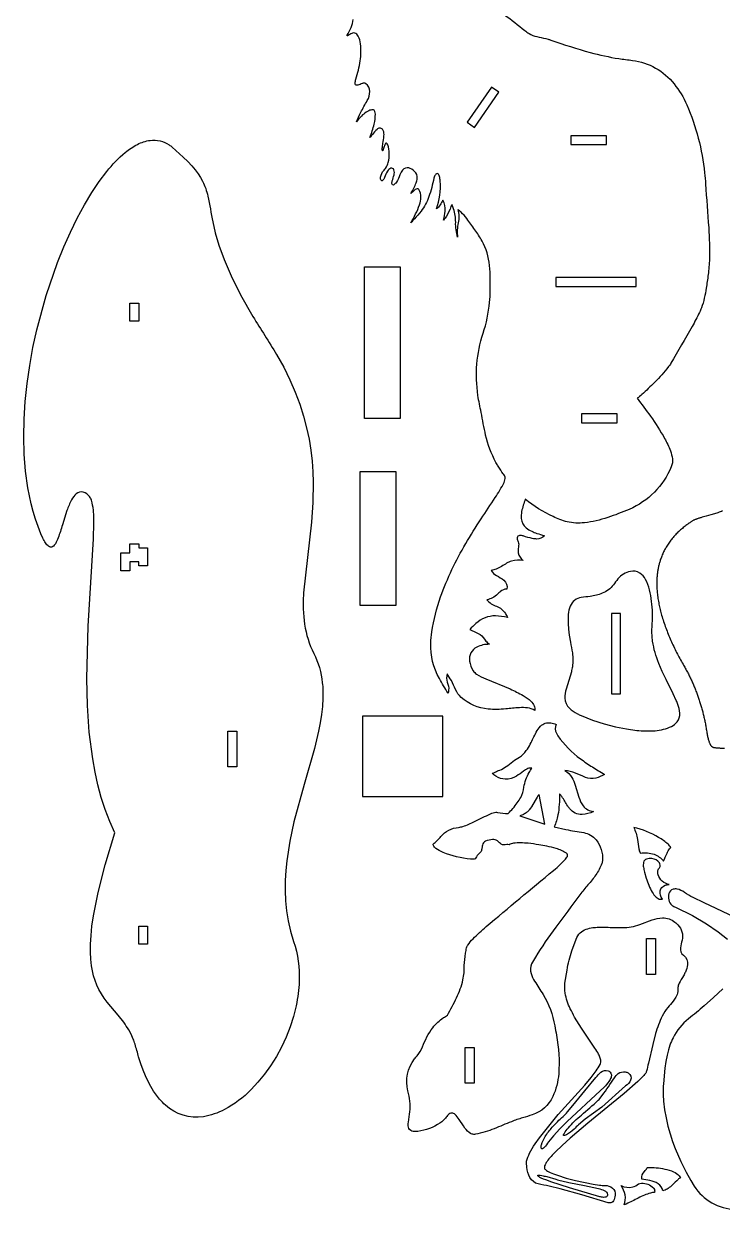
# Model space of a CAD drawing. Extents: x -27 to 84, y -17 to 88.
# Drawn here: x -27.5 to 11.6, y -17 to 49.4 of the extents above; entities that cross this region are included whole.
import ezdxf

# ---------------------------------------------------------------- set-up
doc = ezdxf.new("R2010")
doc.units = 0
doc.header["$MEASUREMENT"] = 0
doc.layers.get('0').update_dxf_attribs({"linetype": 'CONTINUOUS'})

msp = doc.modelspace()

# ---------------------------------------------------------------- linework, layer by layer
for points in [[(-0.552, 49.88, -0.01128), (0.574, 49.005, 0.017062), (0.816, 48.833, 0.072049), (1.249, 48.658), (1.373, 48.627, -0.01154), (1.879, 48.515, -0.018161), (2.043, 48.466, 0.016245), (4.237, 47.773, 0.026713), (5.843, 47.428, 0.00602), (6.604, 47.331, -0.194929), (8.936, 46.01, -0.065662), (9.65, 44.84, -0.076089), (10.647, 41.031, -0.010793), (10.702, 40.413, 0.004744), (10.874, 37.955, -0.024747), (10.915, 36.209, -0.020341), (10.848, 35.334, -0.006469), (10.731, 34.578, -0.054595), (10.468, 33.471, -0.023475), (10.36, 33.218, -0.003522), (9.95, 32.427, -0.006452), (8.756, 30.37, -0.028451), (8.629, 30.182, -0.035399), (7.849, 29.307, -0.014833), (7.128, 28.623, -0.01448), (6.873, 28.412, -0.005387), (7.616, 27.408, -0.027357), (8.407, 26.166, -0.036168), (8.729, 25.473, -0.047841), (8.845, 25.021, -0.133467), (8.779, 24.58, -0.195065), (6.42, 22.19, -0.018121), (5.219, 21.734, -0.046553), (3.916, 21.44, -0.084877), (2.949, 21.493, -0.046468), (2.158, 21.788, -0.057491), (0.603, 22.761, 0.040272), (0.399, 22.069, 0.059723), (0.374, 21.676, 0.204024), (0.647, 21.159, 0.066166), (0.972, 20.963, 0.023647), (1.249, 20.85, 0.004179), (1.672, 20.713, -0.221576), (1.249, 20.531, -0.049112), (0.997, 20.56, -0.022024), (0.492, 20.702, 0.07677), (0.284, 20.731, 0.368768), (0.153, 20.602, 0.167601), (0.183, 20.435, -0.142778), (0.233, 20.166), (0.207, 19.901, 0.226834), (0.399, 19.412, 0.029904), (0.49, 19.331, 0.120362), (-0.168, 19.299, 0.054248), (-0.443, 19.172, -0.037779), (-1.029, 18.853, -0.03573), (-1.3, 18.761, 0.108884), (-1.012, 18.49, -0.023328), (-0.591, 18.224, -0.304075), (-0.437, 17.731, 0.172257), (-0.786, 17.589, 0.015624), (-0.95, 17.435, -0.126166), (-1.544, 17.129, 0.159924), (-1.01, 16.767, -0.169479), (-0.513, 16.363, -0.028036), (-0.39, 16.138, 0.054025), (-1.058, 16.23, 0.187631), (-2.157, 15.807, 0.035356), (-2.5, 15.46, -0.026894), (-2.033, 15.245, -0.12622), (-1.683, 14.924, 0.023604), (-1.507, 14.724, 0.028182), (-1.406, 14.636, 0.121417), (-2.112, 14.48, 0.316562), (-2.517, 13.697, 0.113865), (-2.315, 13.155, 0.104774), (-2.12, 12.971, 0.048376), (-1.612, 12.698), (-0.25, 12.135, -0.026788), (0.481, 11.775, -0.056321), (0.916, 11.451, -0.091364), (1.101, 11.191, -0.117983), (1.145, 10.934, 0.113696), (0.722, 11.078, 0.038488), (0.276, 11.088, 0.010595), (-0.494, 11.018, -0.045665), (-1.474, 11.009, -0.160313), (-2.989, 11.666, -0.107795), (-3.295, 12.103, 0.018382), (-3.537, 12.602, 0.010595), (-3.771, 12.98, 0.14993), (-3.772, 12.521, -0.142811), (-3.69, 12.065, -0.043536), (-3.72, 11.895, -0.009166), (-4.209, 12.722, -0.136722), (-4.692, 14.69, -0.034985), (-4.632, 15.336, -0.047572), (-4.135, 17.297, -0.049129), (-2.73, 20.272, -0.013002), (-1.866, 21.661, -0.001707), (-1.08, 22.848, 0.028813), (-0.582, 23.694, 0.117585), (-0.518, 23.992, 0.068926), (-0.633, 24.178, -0.004271), (-0.91, 24.603, -0.014171), (-1.039, 24.823, -0.067835), (-1.616, 26.352, -0.007492), (-1.868, 27.618, -0.011616), (-2.048, 28.572, -0.116005), (-1.757, 32.05, 0.058729), (-1.398, 33.781, 0.034588), (-1.362, 35.104, 0.017223), (-1.394, 35.853, 0.101289), (-1.819, 37.213, 0.039687), (-2.223, 37.844, 0.002555), (-2.673, 38.468, 0.046825), (-2.994, 38.828, 0.03239), (-3.18, 38.973, -0.141383), (-3.147, 38.239, 0.095027), (-3.185, 37.424, -0.080435), (-3.294, 38.266, 0.080215), (-3.412, 39.012, 0.016458), (-3.494, 39.252, 0.060426), (-3.558, 39.139, -0.049165), (-3.813, 38.61, -0.038745), (-3.979, 38.39, 0.052805), (-3.884, 38.892, 0.133268), (-4.008, 39.498, -0.100181), (-4.374, 39.01, 0.112683), (-4.156, 40.572, 0.025479), (-4.197, 40.831, 0.199166), (-4.298, 40.981, 0.239362), (-4.361, 40.979, 0.162909), (-4.474, 40.85, 0.046713), (-4.512, 40.735, -0.027488), (-4.794, 39.7, -0.084717), (-5.235, 38.888, -0.01214), (-5.607, 38.459, 0.013043), (-5.797, 38.234, 0.043966), (-5.318, 39.248, 0.067499), (-5.241, 39.665, 0.147675), (-5.359, 40.096, 0.276984), (-5.46, 40.144, 0.14629), (-5.644, 40.03, -0.047142), (-5.806, 39.878, 0.054033), (-5.505, 40.471, 0.049008), (-5.446, 40.715, 0.243874), (-5.611, 41.122, 0.122491), (-5.922, 41.307, 0.284407), (-6.271, 41.19, 0.094414), (-6.413, 40.923, -0.063711), (-6.613, 40.503, -0.08538), (-6.751, 40.363, -0.528978), (-6.856, 40.398, -0.127217), (-6.847, 40.578, 0.013968), (-6.743, 40.912, 0.139277), (-6.753, 41.204, 0.379421), (-6.932, 41.294, 0.144681), (-7.112, 41.129, 0.046032), (-7.276, 40.768, -0.116081), (-7.386, 40.604, -0.458736), (-7.474, 40.617, -0.154243), (-7.498, 40.677, -0.169345), (-7.383, 41.092, -0.029638), (-7.221, 41.282, 0.105602), (-7.068, 41.62, 0.131829), (-7.091, 42.604, 0.196275), (-7.176, 42.693, 0.314844), (-7.22, 42.676, 0.099362), (-7.298, 42.505, -0.020501), (-7.366, 42.278, -0.135581), (-7.385, 42.259, -0.094612), (-7.405, 42.41, -0.032815), (-7.37, 42.678, 0.013265), (-7.31, 43.096, 0.10414), (-7.346, 43.405, 0.461234), (-7.63, 43.51, 0.069383), (-7.696, 43.464, 0.0462), (-7.953, 43.186, -0.010825), (-8.096, 43.01, 0.028618), (-7.856, 43.766, 0.061215), (-7.791, 44.32, 0.096451), (-7.822, 44.475, 0.077242), (-7.865, 44.538, 0.145762), (-7.925, 44.562, 0.125517), (-8.155, 44.509, 0.097963), (-8.689, 44.089, 0.020473), (-8.853, 43.888, -0.008383), (-8.609, 44.421, -0.008378), (-8.244, 45.079, 0.123306), (-8.098, 45.584, 0.248359), (-8.325, 46.024, 0.180514), (-8.457, 46.057, 0.104371), (-8.513, 46.034, -0.014831), (-8.777, 45.938, -0.133821), (-8.876, 45.941, -0.214295), (-8.915, 45.989, -0.096233), (-8.923, 46.057, -0.037845), (-8.883, 46.282, 0.033358), (-8.638, 47.301, 0.066497), (-8.619, 48.25, 0.080817), (-8.754, 48.684, 0.050035), (-8.828, 48.793, 0.284757), (-9.064, 48.851, 0.056058), (-9.17, 48.808, 0.006873), (-9.357, 48.699, -0.371157), (-9.37, 48.706, -0.203127), (-9.366, 48.733, 0.027111), (-9.145, 49.162, 0.082729), (-9.032, 49.624, 0.129258)], [(12.328, -0.648), (10.617, 0.164), (10.004, 0.461, -0.045664), (9.522, 0.75, 0.088584), (9.106, 0.932, 0.119592), (8.876, 0.922, 0.23556), (8.65, 0.685, 0.287763), (8.82, 0.023, 0.136483), (9.021, -0.077), (9.964, -0.552), (10.757, -1.016), (11.41, -1.459), (11.933, -1.867)], [(11.657, -4.646), (11.151, -5.132), (10.624, -5.606, -0.004482), (9.747, -6.334, 0.104118), (8.876, -7.391, 0.036181), (8.705, -7.797), (8.619, -8.069), (8.543, -8.373), (8.477, -8.712), (8.42, -9.089), (8.338, -9.972, 0.036692), (8.349, -10.941), (8.404, -11.417), (8.486, -11.882), (8.591, -12.335), (8.715, -12.773), (8.853, -13.192), (9.002, -13.591), (9.314, -14.314), (9.617, -14.92), (9.879, -15.387), (10.065, -15.693, 0.253648), (12.363, -16.993, 0.076419)]]:
    msp.add_lwpolyline(points, format="xyb")
for points in [[(-1.29, 45.835), (-2.658, 43.864), (-2.248, 43.579), (-0.879, 45.55)], [(3.147, 43.11), (3.147, 42.61), (5.147, 42.61), (5.147, 43.11)], [(-8.4, 27.27), (-8.4, 35.77), (-6.4, 35.77), (-6.4, 27.27)], [(2.32, 35.164), (2.32, 34.664), (6.82, 34.664), (6.82, 35.164)], [(-21.046, 33.729), (-21.046, 32.729), (-21.546, 32.729), (-21.546, 33.729)], [(3.746, 27.54), (3.746, 27.04), (5.746, 27.04), (5.746, 27.54)], [(-8.649, 16.815), (-8.649, 24.315), (-6.649, 24.315), (-6.649, 16.815)], [(-21.546, 18.753), (-22.046, 18.753), (-22.046, 19.753), (-21.546, 19.753), (-21.546, 20.254), (-21.046, 20.254), (-21.046, 20.035), (-20.546, 20.035), (-20.546, 19.035), (-21.046, 19.035), (-21.046, 19.254), (-21.546, 19.254)], [(5.93, 16.364), (5.43, 16.364), (5.43, 11.864), (5.93, 11.864)], [(-4.016, 10.611), (-8.516, 10.611), (-8.516, 6.111), (-4.016, 6.111)], [(-15.546, 9.772), (-15.546, 7.772), (-16.046, 7.772), (-16.046, 9.772)], [(0.294, 5.029), (1.695, 4.572), (1.375, 6.224), (1.344, 6.188), (1.315, 6.15), (1.26, 6.07), (1.156, 5.9), (0.949, 5.545), (0.891, 5.46), (0.829, 5.379), (0.795, 5.339), (0.76, 5.302), (0.724, 5.266), (0.685, 5.231), (0.645, 5.198), (0.602, 5.167), (0.557, 5.138), (0.51, 5.111), (0.46, 5.087), (0.408, 5.065), (0.352, 5.046)], [(-20.546, -1.149), (-20.546, -2.149), (-21.046, -2.149), (-21.046, -1.149)], [(7.398, -1.842), (7.898, -1.842), (7.898, -3.842), (7.398, -3.842)], [(-2.258, -9.927), (-2.758, -9.927), (-2.758, -7.927), (-2.258, -7.927)]]:
    msp.add_lwpolyline(points, close=True)
for points in [[(-12.368, -1.996, -0.089177), (-12.06, -4.233, -0.044698), (-12.226, -5.594), (-12.374, -6.193), (-12.562, -6.781), (-12.787, -7.355), (-13.046, -7.911), (-13.337, -8.446), (-13.656, -8.955), (-14, -9.436), (-14.366, -9.883), (-14.751, -10.294, -0.075071), (-16.232, -11.41, -0.081965), (-17.423, -11.809, -0.225067), (-19.548, -11.161, -0.035881), (-19.88, -10.822), (-20.05, -10.609), (-20.214, -10.373), (-20.372, -10.115), (-20.522, -9.834), (-20.666, -9.529), (-20.801, -9.2), (-20.929, -8.846), (-21.048, -8.467, 0.007965), (-21.249, -7.748, 0.017613), (-21.354, -7.461), (-21.472, -7.197), (-21.602, -6.955, 0.027289), (-21.885, -6.52), (-22.191, -6.132), (-22.811, -5.394, -0.138286), (-23.688, -3.366), (-23.729, -2.999), (-23.748, -2.597), (-23.745, -2.156), (-23.716, -1.673), (-23.662, -1.145), (-23.578, -0.569), (-23.32, 0.741), (-22.926, 2.282), (-22.383, 4.078), (-22.669, 4.718), (-22.92, 5.382), (-23.139, 6.067), (-23.327, 6.77), (-23.486, 7.488), (-23.619, 8.219), (-23.81, 9.71), (-23.917, 11.22), (-23.954, 12.728), (-23.881, 15.652), (-23.575, 20.535), (-23.554, 21.429), (-23.562, 21.813), (-23.585, 22.151, 0.054642), (-23.691, 22.701, 0.068887), (-23.801, 22.916, 0.151918), (-24.152, 23.154, 0.242227), (-24.54, 23.064, 0.09036), (-24.801, 22.728, 0.042645), (-25.063, 22.123), (-25.318, 21.323, -0.017936), (-25.557, 20.597, -0.039817), (-25.711, 20.267, -0.104613), (-25.859, 20.105, -0.324546), (-26.091, 20.124, -0.090204), (-26.259, 20.314, -0.03308), (-26.409, 20.583), (-26.518, 20.824), (-26.677, 21.229), (-26.821, 21.644), (-26.95, 22.07), (-27.064, 22.505), (-27.249, 23.4), (-27.379, 24.327), (-27.457, 25.279), (-27.484, 26.251), (-27.465, 27.239), (-27.401, 28.237), (-27.295, 29.242), (-27.149, 30.246), (-26.967, 31.247), (-26.75, 32.238), (-26.223, 34.173), (-25.59, 36.011), (-25.24, 36.882), (-24.871, 37.713), (-24.485, 38.501), (-24.087, 39.239), (-23.676, 39.923), (-23.258, 40.549), (-22.833, 41.11, -0.051933), (-21.799, 42.174, -0.050495), (-21.114, 42.627, -0.079989), (-20.404, 42.852, -0.179391), (-19.34, 42.597, -0.030736), (-19.17, 42.47), (-18.546, 41.919), (-18.291, 41.667), (-18.07, 41.428), (-17.88, 41.201), (-17.718, 40.981), (-17.581, 40.769), (-17.466, 40.561, -0.05989), (-17.171, 39.735, -0.001284), (-16.897, 38.284), (-16.758, 37.677), (-16.555, 36.982), (-16.266, 36.182), (-15.867, 35.259), (-15.335, 34.198), (-14.645, 32.982, -0.001794), (-13.321, 30.863), (-12.921, 30.145), (-12.573, 29.441), (-12.274, 28.752), (-12.021, 28.076), (-11.81, 27.413), (-11.639, 26.764), (-11.504, 26.127), (-11.403, 25.503), (-11.333, 24.892), (-11.289, 24.293), (-11.27, 23.706), (-11.293, 22.567), (-11.375, 21.474), (-11.813, 17.514), (-11.829, 17.062), (-11.826, 16.619), (-11.802, 16.184), (-11.752, 15.758, 0.083188), (-11.241, 14.131, -0.08967), (-10.762, 12.487, -0.018402), (-10.731, 12.054), (-10.729, 11.613), (-10.755, 11.164), (-10.806, 10.707), (-10.878, 10.242), (-10.97, 9.77), (-11.201, 8.805), (-11.773, 6.796), (-12.349, 4.696), (-12.585, 3.616), (-12.756, 2.52), (-12.811, 1.966), (-12.842, 1.409), (-12.846, 0.848), (-12.82, 0.284), (-12.762, -0.282), (-12.67, -0.851), (-12.539, -1.423)], [(6.489, 18.712, 0.184786), (5.787, 18.302, 0.011262), (5.537, 17.963, -0.136433), (4.915, 17.491, -0.06075), (4.239, 17.316, -0.002184), (3.737, 17.26, 0.268235), (3.121, 16.769, 0.072196), (3.013, 16.313, 0.020413), (2.997, 16.075), (3, 15.803), (3.021, 15.493), (3.063, 15.144), (3.127, 14.753, -0.008958), (3.243, 14.151, -0.07392), (3.239, 13.384, -0.02065), (3.185, 13.105), (2.89, 12.127, 0.078559), (2.818, 11.63, 0.192808), (3.078, 11.061, 0.075293), (3.521, 10.751, 0.019184), (3.738, 10.647), (4.376, 10.394), (5.02, 10.185), (5.654, 10.019), (6.266, 9.898), (6.841, 9.82, 0.044516), (7.875, 9.798, 0.088796), (8.786, 10.038, 0.107005), (9.107, 10.293, 0.18863), (9.252, 10.787, 0.071915), (9.145, 11.275, 0.017445), (9.059, 11.497), (8.893, 11.86), (8.488, 12.666), (8.277, 13.106), (8.079, 13.568, -0.059156), (7.736, 14.812), (7.708, 15.075), (7.697, 15.341), (7.698, 15.476, 0.016781), (7.724, 16.39, 0.054484), (7.565, 17.685, 0.057389), (7.336, 18.273, 0.122294), (7.016, 18.625, 0.205522)], [(-0.357, 5.164, 0.0325), (0.157, 5.758, 0.031908), (0.353, 6.063, 0.083001), (0.527, 6.633, -0.090768), (0.823, 7.464, -0.010663), (0.968, 7.7, 0.186701), (0.747, 7.679, 0.059641), (0.507, 7.532, -0.013769), (0.113, 7.262, -0.147476), (-0.518, 7.079, -0.135577), (-1.041, 7.258, -0.04776), (-1.249, 7.42, 0.105848), (-1.074, 7.487, -0.078669), (-0.825, 7.597, 0.064526), (-0.467, 7.79, 0.006824), (-0.09, 8.079, -0.03046), (0.285, 8.315, 0.090587), (0.662, 8.685, 0.036873), (0.884, 9.05, -0.005942), (1.215, 9.714, -0.061372), (1.453, 10.048, -0.249267), (2.039, 10.24, -0.059336), (2.33, 10.156, 0.240993), (2.346, 9.654, 0.035307), (2.432, 9.518, 0.083912), (3.699, 8.223, 0.019213), (4.362, 7.77, 0.007218), (5.045, 7.354, -0.073513), (4.546, 7.14, -0.160303), (3.972, 7.189, 0.016203), (3.408, 7.432, 0.061135), (2.824, 7.567, -0.120618), (3.207, 7.181, -0.05811), (3.401, 6.75), (3.606, 6.076, 0.08646), (3.845, 5.593, 0.205504), (4.427, 5.277, -0.102127), (3.785, 5.102, -0.235379), (3.087, 5.44, -0.029493), (2.98, 5.584, 0.006394), (2.651, 6.11, 0.055007), (2.511, 6.269, -0.053193), (2.432, 5.081, -0.053835), (2.23, 4.421), (2.883, 4.27, 0.011785), (3.876, 4.094, -0.183663), (4.566, 3.686, -0.193542), (4.93, 2.547, -0.057412), (4.888, 2.359, -0.065972), (4.558, 1.735, -0.026135), (4.111, 1.168, 0.014725), (3.652, 0.611, -0.003015), (2.313, -1.197, 0.017387), (1.168, -2.873, 0.029929), (0.961, -3.26, 0.177436), (0.93, -3.785, 0.063398), (1.128, -4.225, -0.002923), (1.599, -4.967, -0.092151), (2.258, -6.726, -0.012356), (2.343, -7.24, -0.066533), (2.476, -9.407, -0.087066), (2.146, -10.68, -0.206426), (0.997, -11.709, -0.013908), (0.455, -11.871, 0.018062), (-0.173, -12.09, 0.001258), (-1.133, -12.482, -0.044483), (-2.182, -12.794, -0.100505), (-2.38, -12.787, -0.064276), (-2.457, -12.754, -0.100724), (-2.773, -12.448, -0.01184), (-3.1, -11.958, 0.050894), (-3.317, -11.688, 0.456846), (-3.709, -11.704, 0.015156), (-3.855, -11.889, -0.082554), (-4.305, -12.256, -0.119058), (-5.589, -12.647, -0.213104), (-5.873, -12.525, -0.118388), (-5.936, -12.397, -0.102458), (-5.94, -12.11, 0.011231), (-5.86, -11.531, 0.09438), (-5.974, -10.368, -0.231701), (-5.597, -8.573, -0.024524), (-5.449, -8.396, 0.076458), (-5.158, -7.899, -0.066482), (-4.576, -6.829, -0.078734), (-3.983, -6.264, -0.030037), (-3.757, -6.132, 0.010342), (-3.24, -5.153, 0.053653), (-2.886, -4.147, 0.055335), (-2.811, -3.354, -0.030321), (-2.745, -2.66, -0.022027), (-2.679, -2.347, -0.082411), (-2.612, -2.2, -0.045047), (-2.322, -1.854, -0.026866), (-1.594, -1.168, -0.001439), (2.186, 1.976, 0.043849), (2.939, 2.712, 0.296254), (2.946, 2.908, 0.098715), (2.906, 2.946, 0.076254), (2.329, 3.2, 0.025977), (1.812, 3.329, 0.007382), (1.36, 3.416, 0.00546), (0.756, 3.495, 0.048038), (-0.057, 3.5, 0.104733), (-0.298, 3.411, 0.135192), (-0.437, 3.425, -0.060597), (-0.619, 3.405, -0.14363), (-0.792, 3.482, 0.028602), (-0.956, 3.626, 0.182293), (-1.232, 3.705, 0.086261), (-1.617, 3.62, 0.244605), (-1.801, 3.394, 0.02538), (-1.814, 3.266, 0.018589), (-1.857, 3.088, -0.120565), (-1.901, 3.007, 0.050217), (-2.137, 2.733, 0.038811), (-2.196, 2.626, -0.083061), (-2.457, 2.608, -0.077299), (-4.002, 2.988, -0.047344), (-4.408, 3.212, -0.136154), (-4.536, 3.373, -0.075721), (-4.551, 3.447, 0.054625), (-4.123, 3.872, -0.199057), (-3.128, 4.389, 0.043805), (-2.89, 4.443, 0.039331), (-2.232, 4.712, -0.002529), (-1.341, 5.151, -0.087864), (-1.05, 5.236, -0.069279), (-0.952, 5.227, 0.070998)], [(8.336, 2.501, 0.01801), (8.542, 2.937, -0.051539), (8.684, 3.192, -0.026735), (8.745, 3.268, 0.080749), (8.599, 3.441, 0.053021), (8.071, 3.825, 0.077448), (6.674, 4.384, -0.072772), (6.886, 3.716, -0.005441), (6.964, 3.179, 0.087259), (7.034, 2.964), (7.049, 2.941, -0.137519), (7.82, 2.879, -0.15079)], [(8.666, 1.191, -0.282001), (8.043, 1.736, -0.12103), (8.034, 1.977, -0.123318), (8.121, 2.131, 0.312832), (8.114, 2.402, 0.217991), (7.691, 2.64, 0.11224), (7.385, 2.613, 0.247672), (7.229, 2.428, 0.124262), (7.221, 2.156, 0.0196), (7.277, 1.888), (7.371, 1.552, 0.055723), (7.708, 0.759, 0.064573), (7.932, 0.475, 0.14634), (8.16, 0.362, 0.099414), (8.279, 0.37, -0.169235), (8.165, 0.832, -0.294337), (8.436, 1.15, -0.073755)], [(9.142, -1.069, -0.26586), (9.385, -1.925, 0.021311), (9.291, -2.352, 0.276009), (9.461, -2.772, -0.268486), (9.685, -3.304, -0.082861), (9.567, -3.713, -0.019192), (9.465, -3.916, 0.008686), (9.221, -4.338, 0.104561), (9.148, -4.575), (9.142, -4.805, -0.106819), (9.032, -5.118, -0.034856), (8.877, -5.347, -0.015525), (8.586, -5.69, 0.059391), (8.274, -6.18, 0.04266), (7.901, -7.159), (7.738, -7.759), (7.498, -8.821, -0.010288), (7.393, -9.253, -0.082526), (7.326, -9.403, -0.029834), (7.168, -9.583), (6.901, -9.839), (6.133, -10.503), (4.108, -12.165), (3.109, -13.016), (2.668, -13.414), (2.289, -13.78, 0.037445), (1.821, -14.317, 0.061172), (1.685, -14.567, 0.165611), (1.682, -14.719, 0.158846), (1.73, -14.774, 0.050206), (1.989, -14.925, 0.026484), (2.399, -15.092), (2.889, -15.246), (3.414, -15.384), (4.397, -15.587), (4.767, -15.642, 0.031496), (5.07, -15.66, -0.162627), (5.48, -15.802, -0.261042), (5.637, -16.208, -0.112378), (5.546, -16.518, -0.248674), (5.33, -16.638, -0.036552), (5.249, -16.63), (3.774, -16.192), (2.557, -15.852), (1.94, -15.701, 0.001801), (1.327, -15.574, -0.215188), (0.862, -15.22, -0.103153), (0.69, -14.637, -0.040966), (0.681, -14.297, -0.061143), (0.847, -13.849, -0.039172), (1.153, -13.332), (1.394, -12.998), (2.438, -11.687), (3.931, -10.051), (4.284, -9.624), (4.572, -9.245, 0.035774), (4.799, -8.885, 0.059969), (4.841, -8.761, 0.112814), (4.802, -8.529, 0.03101), (4.705, -8.308, 0.018847), (4.505, -7.97), (3.756, -6.859), (3.367, -6.232, -0.013219), (3.125, -5.773, -0.064033), (2.835, -4.89, -0.074102), (2.827, -4.334), (2.943, -3.598, -0.040438), (3.211, -2.516), (3.447, -1.864, -0.225323), (4.017, -1.315, -0.054648), (4.389, -1.227, -0.024885), (4.7, -1.202), (5.141, -1.203, 0.010942), (6.037, -1.225, 0.086071), (7.023, -1.053), (7.716, -0.796, -0.074679), (8.281, -0.674, -0.184506), (8.985, -0.923, -0.032863)], [(5.418, -9.428, -0.16096), (5.407, -9.61, -0.07264), (5.29, -9.837, -0.045492), (5.017, -10.16), (4.805, -10.36), (2.955, -12.075), (2.54, -12.495), (2.184, -12.888), (1.906, -13.221, -0.010041), (1.667, -13.536, -0.153618), (1.559, -13.607, -0.206313), (1.515, -13.594, -0.206313), (1.495, -13.552, -0.119733), (1.511, -13.377, -0.073306), (1.719, -12.926, -0.041079), (2.113, -12.403, -0.034169), (2.719, -11.795, 0.028633), (2.97, -11.54), (3.269, -11.192), (3.933, -10.363), (4.552, -9.613, -0.032819), (4.843, -9.319, -0.244331), (5.247, -9.234, -0.245304)], [(6.369, -9.363, -0.381833), (6.504, -9.765, -0.158879), (6.211, -10.085), (4.887, -11.268), (3.966, -11.956), (3.585, -12.267, 0.038485), (3.335, -12.508, -0.080643), (2.906, -12.824, -0.020855), (2.803, -12.868, -0.126077), (2.755, -12.867, -0.20955), (2.74, -12.848, -0.20955), (2.745, -12.824, -0.069874), (2.791, -12.736, -0.035749), (3.017, -12.434, -0.047537), (3.748, -11.724, 0.001155), (4.689, -10.893, 0.02813), (4.778, -10.798), (4.916, -10.623, 0.005555), (5.594, -9.636, -0.086032), (5.804, -9.399, -0.202627), (6.205, -9.299, -0.093138)], [(2.32, -15.313, 0.017265), (2.648, -15.401), (3.045, -15.488), (3.922, -15.659), (4.698, -15.832, -0.036079), (5.023, -15.941, -0.231232), (5.211, -16.161, -0.400974), (5.109, -16.309, -0.127898), (4.867, -16.314, -0.026877), (4.769, -16.29), (3.084, -15.787), (2.032, -15.449, -0.020228), (1.491, -15.248, -0.045493), (1.345, -15.162, -0.017087), (1.3, -15.12, -0.248067), (1.298, -15.1, -0.248067), (1.314, -15.087, -0.14553), (1.345, -15.082, -0.060176), (1.524, -15.102, -0.018401), (1.811, -15.166)], [(7.135, -15.303, -0.220118), (7.271, -14.872, 0.028576), (7.419, -14.7, 0.036621), (7.449, -14.65, -0.055541), (8.415, -14.741, -0.046562), (8.902, -14.895, -0.10141), (9.217, -15.118, -0.057996), (9.288, -15.224, 0.050463), (9.162, -15.319, 0.011031), (8.849, -15.621, -0.03254), (8.602, -15.828, -0.081093), (8.366, -15.941, -0.028526), (8.314, -15.952, 0.20922), (8.041, -15.562, 0.088731), (7.585, -15.383, 0.014887)], [(5.966, -15.671, 0.166913), (6.62, -15.744, 0.119951), (6.948, -15.569, -0.105753), (7.11, -15.532, -0.221222), (7.78, -15.8, -0.189197), (7.852, -15.975, -0.096622), (7.834, -16.054, 0.091601), (7.613, -16.084, 0.036072), (7.271, -16.208, 0.016142), (6.931, -16.365, -0.003768), (6.261, -16.702, -0.03583), (6.139, -16.753, 0.139533), (6.193, -16.188, 0.124938)]]:
    msp.add_lwpolyline(points, format="xyb", close=True)
msp.add_lwpolyline([(11.656, 22.105), (11.591, 22.079), (11.526, 22.054), (11.461, 22.03), (11.395, 22.007), (11.329, 21.985), (11.263, 21.963), (11.196, 21.942), (11.13, 21.922), (11.063, 21.902), (10.996, 21.882), (10.862, 21.844), (10.728, 21.806), (10.655, 21.785), (10.582, 21.766), (10.508, 21.746), (10.435, 21.726), (10.399, 21.716), (10.362, 21.705), (10.326, 21.694), (10.29, 21.683), (10.254, 21.671), (10.218, 21.658), (10.183, 21.645), (10.148, 21.631), (10.118, 21.619), (10.088, 21.606), (10.059, 21.592), (10.03, 21.578), (10.002, 21.563), (9.974, 21.548), (9.946, 21.532), (9.918, 21.516), (9.89, 21.499), (9.863, 21.482), (9.836, 21.464), (9.809, 21.447), (9.782, 21.428), (9.756, 21.41), (9.73, 21.391), (9.704, 21.372), (9.678, 21.352), (9.652, 21.333), (9.601, 21.293), (9.55, 21.252), (9.5, 21.211), (9.451, 21.169), (9.402, 21.127), (9.304, 21.043), (9.279, 21.022), (9.254, 21), (9.229, 20.977), (9.204, 20.955), (9.155, 20.909), (9.107, 20.862), (9.06, 20.815), (9.013, 20.766), (8.967, 20.717), (8.922, 20.667), (8.878, 20.616), (8.835, 20.564), (8.793, 20.512), (8.752, 20.459), (8.711, 20.405), (8.672, 20.351), (8.634, 20.296), (8.596, 20.24), (8.562, 20.188), (8.53, 20.135), (8.497, 20.082), (8.466, 20.028), (8.436, 19.974), (8.407, 19.919), (8.378, 19.864), (8.35, 19.808), (8.324, 19.752), (8.298, 19.695), (8.273, 19.638), (8.249, 19.581), (8.227, 19.523), (8.205, 19.465), (8.184, 19.406), (8.164, 19.348), (8.149, 19.3), (8.135, 19.252), (8.121, 19.205), (8.107, 19.156), (8.094, 19.108), (8.082, 19.06), (8.071, 19.011), (8.06, 18.962), (8.049, 18.913), (8.04, 18.864), (8.031, 18.815), (8.023, 18.766), (8.015, 18.717), (8.008, 18.667), (8.002, 18.618), (7.996, 18.568), (7.99, 18.503), (7.984, 18.437), (7.979, 18.372), (7.975, 18.306), (7.972, 18.241), (7.969, 18.175), (7.968, 18.109), (7.967, 18.044), (7.967, 17.978), (7.968, 17.912), (7.97, 17.847), (7.972, 17.781), (7.976, 17.715), (7.981, 17.65), (7.986, 17.584), (7.993, 17.519), (8.002, 17.44), (8.011, 17.361), (8.022, 17.282), (8.033, 17.203), (8.046, 17.124), (8.059, 17.046), (8.073, 16.967), (8.088, 16.889), (8.103, 16.81), (8.12, 16.732), (8.137, 16.655), (8.156, 16.577), (8.175, 16.5), (8.195, 16.423), (8.216, 16.346), (8.238, 16.269), (8.265, 16.179), (8.293, 16.089), (8.321, 15.999), (8.35, 15.91), (8.38, 15.821), (8.411, 15.732), (8.442, 15.643), (8.474, 15.555), (8.507, 15.467), (8.541, 15.379), (8.575, 15.291), (8.61, 15.204), (8.645, 15.117), (8.682, 15.03), (8.719, 14.943), (8.756, 14.857), (8.794, 14.771), (8.833, 14.686), (8.873, 14.6), (8.913, 14.515), (8.954, 14.43), (8.995, 14.346), (9.037, 14.261), (9.08, 14.177), (9.123, 14.094), (9.167, 14.01), (9.211, 13.927), (9.256, 13.845), (9.302, 13.762), (9.348, 13.68), (9.394, 13.598), (9.441, 13.517), (9.472, 13.463), (9.503, 13.41), (9.533, 13.356), (9.563, 13.302), (9.592, 13.248), (9.621, 13.194), (9.65, 13.14), (9.679, 13.086), (9.707, 13.031), (9.735, 12.976), (9.763, 12.921), (9.79, 12.866), (9.817, 12.811), (9.844, 12.755), (9.87, 12.7), (9.896, 12.644), (9.922, 12.588), (9.947, 12.532), (9.972, 12.476), (9.997, 12.42), (10.021, 12.364), (10.045, 12.307), (10.069, 12.25), (10.092, 12.194), (10.115, 12.137), (10.138, 12.079), (10.161, 12.022), (10.183, 11.965), (10.204, 11.907), (10.226, 11.85), (10.247, 11.792), (10.268, 11.734), (10.288, 11.676), (10.308, 11.618), (10.328, 11.56), (10.347, 11.502), (10.366, 11.443), (10.385, 11.385), (10.403, 11.326), (10.422, 11.267), (10.439, 11.209), (10.457, 11.15), (10.474, 11.091), (10.49, 11.031), (10.507, 10.972), (10.523, 10.913), (10.538, 10.853), (10.553, 10.794), (10.568, 10.734), (10.583, 10.674), (10.597, 10.615), (10.611, 10.555), (10.625, 10.495), (10.638, 10.435), (10.651, 10.375), (10.663, 10.314), (10.675, 10.254), (10.687, 10.194), (10.699, 10.133), (10.71, 10.073), (10.72, 10.012), (10.731, 9.951), (10.741, 9.891), (10.75, 9.83), (10.767, 9.726), (10.775, 9.674), (10.784, 9.622), (10.794, 9.571), (10.804, 9.519), (10.815, 9.468), (10.827, 9.417), (10.839, 9.366), (10.853, 9.316), (10.86, 9.29), (10.868, 9.265), (10.875, 9.24), (10.884, 9.216), (10.892, 9.191), (10.901, 9.166), (10.91, 9.142), (10.92, 9.118), (10.93, 9.093), (10.94, 9.069), (10.951, 9.045), (10.962, 9.021), (10.967, 9.012), (10.972, 9.002), (10.978, 8.993), (10.984, 8.984), (10.99, 8.975), (10.997, 8.967), (11.004, 8.959), (11.011, 8.951), (11.019, 8.943), (11.026, 8.935), (11.034, 8.928), (11.043, 8.921), (11.051, 8.915), (11.06, 8.908), (11.069, 8.902), (11.078, 8.897), (11.087, 8.891), (11.097, 8.886), (11.107, 8.881), (11.116, 8.877), (11.126, 8.873), (11.136, 8.869), (11.147, 8.866), (11.157, 8.863), (11.167, 8.86), (11.178, 8.858), (11.189, 8.855), (11.199, 8.854), (11.21, 8.853), (11.221, 8.852), (11.231, 8.851), (11.242, 8.851), (11.265, 8.85), (11.288, 8.849), (11.335, 8.846), (11.381, 8.843), (11.427, 8.838), (11.473, 8.835), (11.519, 8.831), (11.542, 8.83), (11.565, 8.829), (11.588, 8.828), (11.611, 8.828), (11.754, 8.829)])

doc.saveas('drawing.dxf')
